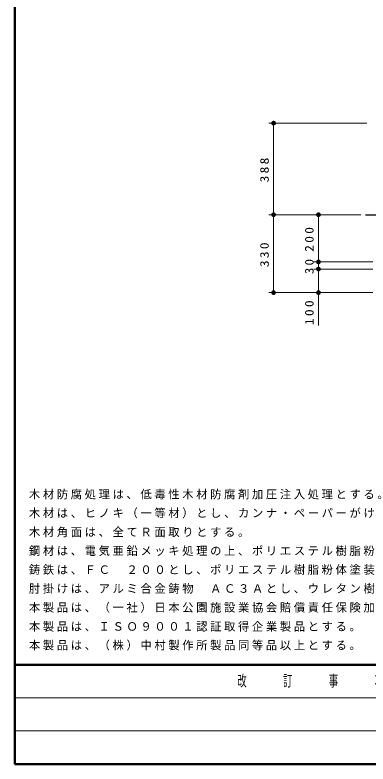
# Model space of a CAD drawing. Units: millimetres on the paper, scale 1:20. Extents: x -365 to 0, y 0 to 257.
# Drawn here: x -365 to -290.2, y 0 to 158.7 of the extents above; entities that cross this region are included whole.
import ezdxf

# ---------------------------------------------------------------- set-up
doc = ezdxf.new("R2010")
doc.units = ezdxf.units.MM
doc.layers.add('LY_1', color=7, linetype='Continuous', lineweight=25)
doc.layers.add('LY_3', color=7, linetype='Continuous', lineweight=13)
doc.styles.add('ＭＳ ゴシック', font='')
doc.styles.get('ＭＳ ゴシック').set_extended_font_data('MS Gothic')

# ---------------------------------------------------------------- blocks, each defined once
blk = doc.blocks.new('filled_dot')
at = {"color": 0, "linetype": 'Continuous', "lineweight": -2, "const_width": 1.25}
blk.add_lwpolyline([(-0.625, 0, 1), (0.625, 0, 1)], format="xyb", close=True, dxfattribs=at)

msp = doc.modelspace()

# ---------------------------------------------------------------- linework, layer by layer
at = {"layer": 'LY_1', "lineweight": 13}
for p, q in [((-290.467, 135.75), (-311.217, 135.75)), ((-310.217, 116.353), (-310.217, 135.75)), ((-291.717, 116.353), (-311.217, 116.353)), ((-310.217, 99.853), (-310.217, 116.353)), ((-300.717, 106.353), (-300.717, 116.353)), ((-289.217, 106.353), (-301.717, 106.353)), ((-300.717, 104.853), (-300.717, 106.353)), ((-289.217, 104.853), (-301.717, 104.853)), ((-300.717, 92.913), (-300.717, 104.853)), ((-289.217, 99.853), (-311.217, 99.853))]:
    msp.add_line(p, q, dxfattribs=at)
at = {"layer": 'LY_1', "color": 4}
msp.add_line((-290.717, 116.353), (-285.717, 116.353), dxfattribs=at)
at = {"layer": 'LY_3', "lineweight": 50}
for p, q in [((-365, 257), (-365, 0)), ((-365, 21), (0, 21)), ((-365, 0), (0, 0))]:
    msp.add_line(p, q, dxfattribs=at)
at = {"layer": 'LY_3'}
for p, q in [((-365, 14), (-238.5, 14)), ((-365, 7), (-238.5, 7))]:
    msp.add_line(p, q, dxfattribs=at)

# ---------------------------------------------------------------- block references
at = {"layer": 'LY_1', "lineweight": 13, "xscale": 0.4, "yscale": 0.4}
for p, rotation in [((-310.217, 135.75), 270), ((-310.217, 116.353), 270), ((-300.717, 116.353), 270), ((-300.717, 106.353), 270), ((-300.717, 104.853), 270), ((-310.217, 99.853), 90), ((-300.717, 99.853), 90)]:
    msp.add_blockref('filled_dot', p, dxfattribs=dict(at, rotation=rotation))

# ---------------------------------------------------------------- texts
at = {"layer": 'LY_1', "char_height": 1.833, "attachment_point": 8, "rotation": 90, "style": 'ＭＳ ゴシック'}
for s, insert in [('\\T1.33;\\W1.15;388', (-311.217, 126.052)), ('\\T1.33;\\W1.15;200', (-301.717, 111.353)), ('\\T1.33;\\W1.15;330', (-311.217, 108.103)), ('\\T1.34;\\W1.1;30', (-301.717, 105.603)), ('\\T1.33;\\W1.15;100', (-301.717, 95.83))]:
    msp.add_mtext(s, dxfattribs=dict(at, insert=insert))
at = {"layer": 'LY_1', "char_height": 1.76, "attachment_point": 7, "style": 'ＭＳ ゴシック'}
for s, insert in [('\\T1.23;木材防腐処理は、低毒性木材防腐剤加圧注入処理とする。', (-362.052, 56.036)), ('\\T1.23;木材は、ヒノキ（一等材）とし、カンナ・ペーパーがけの上、木材保護着色塗料（メイプル）塗装仕上げとする。', (-362.052, 52.036)), ('\\T1.23;木材角面は、全てＲ面取りとする。', (-362.052, 48.036)), ('\\T1.23;鋼材は、電気亜鉛メッキ処理の上、ポリエステル樹脂粉体塗装（ダークグレー）仕上げとする。', (-362.052, 44.036)), ('\\T1.23;鋳鉄は、ＦＣ\u3000２００とし、ポリエステル樹脂粉体塗装（ダークグレー）仕上げとする。', (-362.052, 40.036)), ('\\T1.23;肘掛けは、アルミ合金鋳物\u3000ＡＣ３Ａとし、ウレタン樹脂塗料塗装（ダークグレー）仕上げの上、抗菌・抗ウイルスコーティングとする。', (-362.052, 36.036)), ('\\T1.23;本製品は、（一社）日本公園施設業協会賠償責任保険加入製品とする。', (-362.052, 32.036)), ('\\T1.23;本製品は、ＩＳＯ９００１認証取得企業製品とする。', (-362.052, 28.036)), ('\\T1.23;本製品は、（株）中村製作所製品同等品以上とする。', (-362.052, 24.036))]:
    msp.add_mtext(s, dxfattribs=dict(at, insert=insert))
at = {"layer": 'LY_3', "color": 4, "insert": (-301.75, 17.5), "char_height": 2.346, "attachment_point": 5, "style": 'ＭＳ ゴシック'}
msp.add_mtext('\\T1.64;\\W0.6;改\u3000\u3000訂\u3000\u3000事\u3000\u3000項', dxfattribs=at)

doc.saveas('drawing.dxf')
